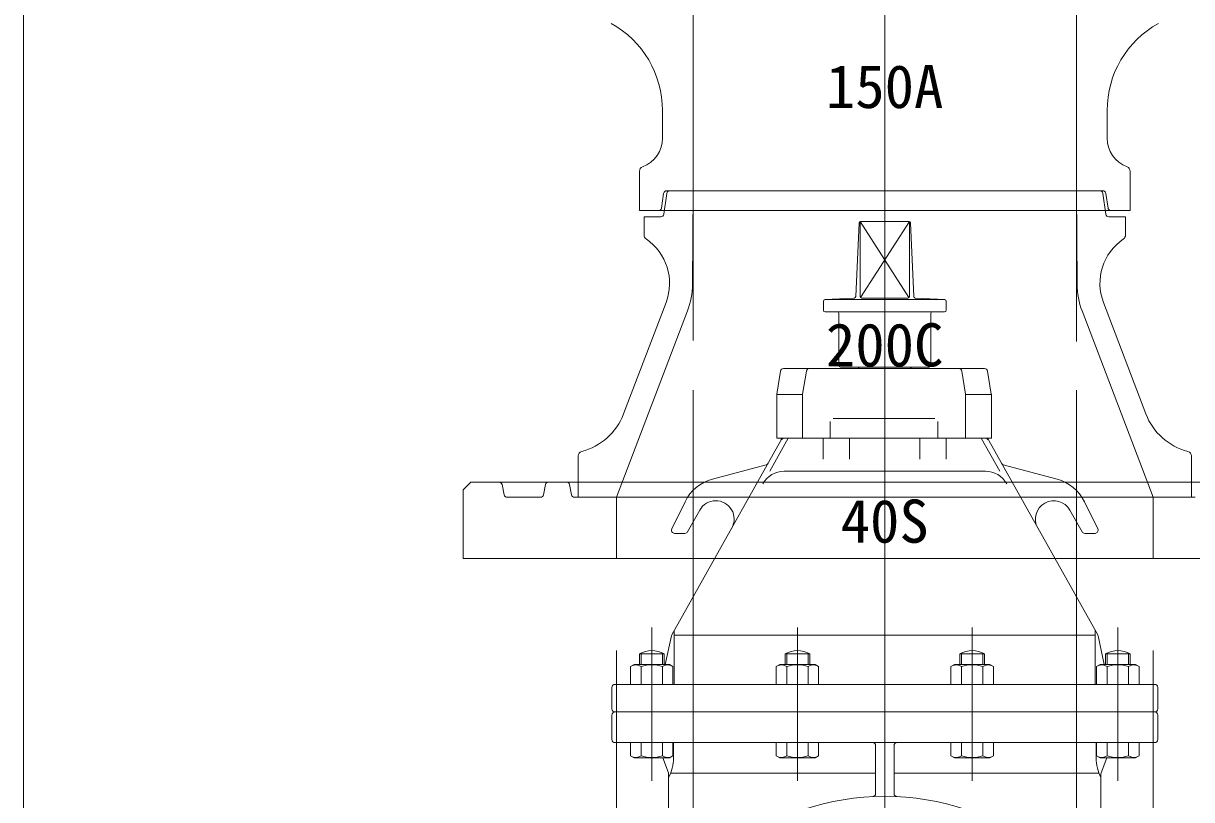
# Model space of a CAD drawing. Units: millimetres, scale not verified. Extents: x -6861 to 6861, y -3554 to 3095.
# Drawn here: x 1261 to 2023, y 2024 to 2530 of the extents above; entities that cross this region are included whole.
import ezdxf
from ezdxf.enums import TextEntityAlignment as Align

# ---------------------------------------------------------------- set-up
doc = ezdxf.new("R2010")
doc.units = ezdxf.units.MM
doc.header["$LTSCALE"] = 20
for name, color, linetype, lineweight in [('0-4_TEMP', 3, 'Continuous', 18), ('0-5_細線', 7, 'Continuous', 18), ('0-6_仕切弁', 7, 'Continuous', 18), ('0-7_寸法', 1, 'Continuous', 18), ('0-A_枠線', 6, 'Continuous', 18)]:
    doc.layers.add(name, color=color, linetype=linetype, lineweight=lineweight)
doc.layers.add('0-8_注釈', color=1, linetype='Continuous')
doc.styles.add('ＭＳ ゴシック', font='')
doc.styles.get('ＭＳ ゴシック').set_extended_font_data('MS Gothic')

msp = doc.modelspace()

# ---------------------------------------------------------------- linework, layer by layer
at = {"layer": '0-4_TEMP'}
for p, q in [((1822.8, 2620.78), (1822.8, 2457.78)), ((1822.8, 2548.51), (1822.8, 1575.37)), ((1822.8, 2470.78), (1822.8, 2270.78)), ((1822.8, 1670.78), (1822.8, 2425.78)), ((1697.8, 2420.78), (1697.8, 2323.13)), ((1947.8, 2420.78), (1947.8, 2322.47)), ((1670.8, 2035.78), (1670.8, 2135.78)), ((1765.8, 2035.78), (1765.8, 2135.78)), ((1879.8, 2035.78), (1879.8, 2135.78)), ((1974.8, 2035.78), (1974.8, 2135.78))]:
    msp.add_line(p, q, dxfattribs=at)
at = {"layer": '0-5_細線'}
for p, q in [((1697.8, 2570.78), (1697.8, 2420.78)), ((1947.8, 2570.78), (1947.8, 2420.78)), ((1677.8, 2473.11), (1677.8, 2455.14)), ((1967.8, 2473.11), (1967.8, 2455.14)), ((1662.8, 2433.58), (1662.8, 2420.78)), ((1982.8, 2433.58), (1982.8, 2420.78)), ((1662.8, 2420.78), (1662.8, 2407.78)), ((1678.55, 2419.05), (1677.21, 2409.5)), ((1680.55, 2419.05), (1678.65, 2405.5)), ((1680.54, 2420.78), (1822.8, 2420.78)), ((1682.54, 2420.78), (1963.06, 2420.78)), ((1697.8, 2420.78), (1697.36, 2359.79)), ((1965.06, 2420.78), (1822.8, 2420.78)), ((1947.8, 2420.78), (1948.23, 2359.79)), ((1965.04, 2419.05), (1966.94, 2405.5)), ((1967.04, 2419.05), (1968.38, 2409.5)), ((1982.8, 2420.78), (1982.8, 2407.78)), ((1662.8, 2407.78), (1982.8, 2407.78)), ((1665.8, 2403.78), (1676.67, 2403.78)), ((1665.8, 2403.78), (1665.8, 2391.78)), ((1979.8, 2403.78), (1968.92, 2403.78)), ((1979.8, 2403.78), (1979.8, 2391.78)), ((1680.15, 2347.89), (1652.46, 2275.19)), ((1965.45, 2347.89), (1993.13, 2275.19)), ((1694.09, 2342.35), (1647.8, 2220.78)), ((1951.5, 2342.35), (1997.8, 2220.78)), ((1622.8, 2247.78), (1622.8, 2220.78)), ((2022.8, 2247.78), (2022.8, 2220.78)), ((1615.16, 2230.78), (1552.8, 2230.78)), ((1573.12, 2229.17), (1574.48, 2222.38)), ((1600.12, 2222.38), (1601.48, 2229.17)), ((1615.16, 2230.78), (1603.44, 2230.78)), ((1615.16, 2230.78), (2030.44, 2230.78)), ((1617.12, 2229.17), (1618.48, 2222.38)), ((1576.44, 2220.78), (1598.16, 2220.78)), ((1822.8, 2220.78), (1620.44, 2220.78)), ((1622.8, 2220.78), (2022.8, 2220.78)), ((1647.8, 2180.78), (1647.8, 2220.78)), ((1822.8, 2220.78), (2025.16, 2220.78)), ((1997.8, 2180.78), (1997.8, 2220.78)), ((1547.8, 2180.78), (2097.8, 2180.78))]:
    msp.add_line(p, q, dxfattribs=at)
msp.add_lwpolyline([(1552.8, 2230.78), (1547.8, 2225.78), (1547.8, 2180.78)], dxfattribs=at)
for centre, radius, start, end in [((1612.8, 2473.11), 65, 0, 60.968), ((2032.8, 2473.11), 65, 119.032, 180), ((1657.8, 2455.14), 20, 290.354, 0), ((1987.8, 2455.14), 20, 180, 249.646), ((1665.8, 2433.58), 3, 110.354, 180), ((1979.8, 2433.58), 3, 0, 69.646), ((1680.54, 2418.78), 2, 90, 172.001), ((1682.54, 2418.78), 2, 90, 172), ((1963.06, 2418.78), 2, 8, 90), ((1965.06, 2418.78), 2, 7.999, 90), ((1675.23, 2409.78), 2, 270, 352.001), ((1970.36, 2409.78), 2, 187.999, 270), ((1676.67, 2405.78), 2, 270, 352.001), ((1968.92, 2405.78), 2, 187.999, 270), ((1668.8, 2391.78), 3, 180, 235.802), ((1647.44, 2360.35), 35, 339.155, 55.802), ((1998.15, 2360.35), 35, 124.198, 200.845), ((1976.8, 2391.78), 3, 304.198, 0), ((1647.36, 2360.15), 50, 339.155, 359.591), ((1998.23, 2360.15), 50, 180.409, 200.845), ((1615.08, 2289.42), 40, 284.429, 339.155), ((2030.51, 2289.42), 40, 200.845, 255.571), ((1625.8, 2247.78), 3, 104.429, 180), ((2019.8, 2247.78), 3, 0, 75.571), ((1571.16, 2228.78), 2, 11.309, 90), ((1603.44, 2228.78), 2, 90, 168.691), ((1615.16, 2228.78), 2, 11.309, 90), ((1576.44, 2222.78), 2, 191.309, 270), ((1598.16, 2222.78), 2, 270, 348.691), ((1620.44, 2222.78), 2, 191.309, 270)]:
    msp.add_arc(centre, radius, start, end, dxfattribs=at)
at = {"layer": '0-6_仕切弁'}
for p, q in [((1806.8, 2400.75), (1838.57, 2351.14)), ((1806.8, 2351.78), (1806.8, 2400.75)), ((1807, 2400.78), (1838.59, 2400.78)), ((1838.8, 2400.75), (1807.03, 2351.14)), ((1838.8, 2351.78), (1838.8, 2400.75)), ((1803.84, 2351.68), (1806, 2399.82)), ((1839.59, 2399.82), (1841.76, 2351.68)), ((1782.8, 2342.78), (1782.8, 2348.78)), ((1802.89, 2350.73), (1783.75, 2349.78)), ((1783.8, 2349.78), (1861.8, 2349.78)), ((1837.8, 2350.78), (1807.8, 2350.78)), ((1842.71, 2350.73), (1861.85, 2349.78)), ((1862.8, 2348.78), (1862.8, 2342.78)), ((1783.8, 2341.78), (1861.8, 2341.78)), ((1792.8, 2340.78), (1792.8, 2306.78)), ((1852.8, 2340.78), (1852.8, 2306.78)), ((1752.32, 2288.11), (1754.82, 2303.11)), ((1756.8, 2304.78), (1887.8, 2304.78)), ((1771.63, 2303.11), (1769.13, 2288.11)), ((1793.8, 2305.78), (1851.8, 2305.78)), ((1805.47, 2304.78), (1806.05, 2305.78)), ((1839.55, 2305.78), (1840.12, 2304.78)), ((1872.96, 2303.11), (1875.46, 2288.11)), ((1889.77, 2303.11), (1892.27, 2288.11)), ((1769.1, 2287.94), (1752.3, 2287.94)), ((1752.3, 2259.28), (1752.3, 2287.78)), ((1769.1, 2287.78), (1769.1, 2259.28)), ((1875.49, 2287.94), (1892.29, 2287.94)), ((1875.49, 2287.78), (1875.49, 2259.28)), ((1892.3, 2287.78), (1892.3, 2259.28)), ((1789.14, 2272.28), (1855.45, 2272.28)), ((1787.14, 2270.28), (1787.14, 2259.28)), ((1857.45, 2270.28), (1857.45, 2259.28)), ((1755.04, 2257.82), (1683.94, 2131.04)), ((1759.87, 2259.28), (1747.81, 2237.78)), ((1752.3, 2259.28), (1892.3, 2259.28)), ((1755.3, 2258.8), (1755.3, 2259.28)), ((1782.7, 2259.28), (1782.7, 2245.78)), ((1799.88, 2259.28), (1799.88, 2245.78)), ((1845.71, 2259.28), (1845.71, 2245.78)), ((1862.9, 2259.28), (1862.9, 2245.78)), ((1885.73, 2259.28), (1897.78, 2237.78)), ((1890.3, 2258.8), (1890.3, 2259.28)), ((1890.55, 2257.82), (1961.65, 2131.04)), ((1745.51, 2242.06), (1710.43, 2232.66)), ((1900.08, 2242.06), (1935.16, 2232.66)), ((1888.41, 2237.78), (1757.18, 2237.78)), ((1683.87, 2200.15), (1692.51, 2217.88)), ((1961.73, 2200.15), (1953.08, 2217.88)), ((1694.15, 2198.3), (1702.08, 2212.45)), ((1951.45, 2198.3), (1943.51, 2212.45)), ((1685.67, 2197.28), (1692.4, 2197.28)), ((1959.93, 2197.28), (1953.19, 2197.28)), ((1685.51, 2098.78), (1685.51, 2133.83)), ((1960.08, 2098.78), (1960.08, 2133.83)), ((1679.64, 2111.78), (1683.73, 2130.49)), ((1960.08, 2130.78), (1685.51, 2130.78)), ((1965.95, 2111.78), (1961.86, 2130.49)), ((1662.8, 2118.78), (1678.8, 2118.78)), ((1662.8, 2118.78), (1662.8, 2111.78)), ((1663.88, 2119.3), (1663.88, 2111.78)), ((1677.72, 2119.3), (1677.72, 2111.78)), ((1678.8, 2118.78), (1678.8, 2111.78)), ((1757.8, 2118.78), (1773.8, 2118.78)), ((1757.8, 2118.78), (1757.8, 2111.78)), ((1758.88, 2119.3), (1758.88, 2111.78)), ((1772.72, 2119.3), (1772.72, 2111.78)), ((1773.8, 2118.78), (1773.8, 2111.78)), ((1871.8, 2118.78), (1887.8, 2118.78)), ((1871.8, 2118.78), (1871.8, 2111.78)), ((1872.88, 2119.3), (1872.88, 2111.78)), ((1886.72, 2119.3), (1886.72, 2111.78)), ((1887.8, 2118.78), (1887.8, 2111.78)), ((1966.8, 2118.78), (1982.8, 2118.78)), ((1966.8, 2118.78), (1966.8, 2111.78)), ((1967.88, 2119.3), (1967.88, 2111.78)), ((1981.72, 2119.3), (1981.72, 2111.78)), ((1982.8, 2118.78), (1982.8, 2111.78)), ((1659.3, 2111.78), (1656.94, 2110.42)), ((1659.3, 2111.78), (1682.3, 2111.78)), ((1682.3, 2111.78), (1684.65, 2110.42)), ((1754.3, 2111.78), (1751.94, 2110.42)), ((1754.3, 2111.78), (1777.3, 2111.78)), ((1777.3, 2111.78), (1779.65, 2110.42)), ((1868.3, 2111.78), (1865.94, 2110.42)), ((1868.3, 2111.78), (1891.3, 2111.78)), ((1891.3, 2111.78), (1893.65, 2110.42)), ((1963.3, 2111.78), (1960.94, 2110.42)), ((1963.3, 2111.78), (1986.3, 2111.78)), ((1986.3, 2111.78), (1988.65, 2110.42)), ((1656.94, 2110.42), (1656.94, 2098.78)), ((1663.87, 2110.42), (1663.87, 2098.78)), ((1677.72, 2110.42), (1677.72, 2098.78)), ((1684.65, 2110.42), (1684.65, 2098.78)), ((1751.94, 2110.42), (1751.94, 2098.78)), ((1758.87, 2110.42), (1758.87, 2098.78)), ((1772.72, 2110.42), (1772.72, 2098.78)), ((1779.65, 2110.42), (1779.65, 2098.78)), ((1865.94, 2110.42), (1865.94, 2098.78)), ((1872.87, 2110.42), (1872.87, 2098.78)), ((1886.72, 2110.42), (1886.72, 2098.78)), ((1893.65, 2110.42), (1893.65, 2098.78)), ((1960.94, 2110.42), (1960.94, 2098.78)), ((1967.87, 2110.42), (1967.87, 2098.78)), ((1981.72, 2110.42), (1981.72, 2098.78)), ((1988.65, 2110.42), (1988.65, 2098.78)), ((1644.8, 2096.78), (1644.8, 2082.78)), ((1998.8, 2098.78), (1646.8, 2098.78)), ((2000.8, 2096.78), (2000.8, 2082.78)), ((1998.8, 2080.78), (1646.8, 2080.78)), ((1644.8, 2062.78), (1644.8, 2078.78)), ((2000.8, 2062.78), (2000.8, 2078.78)), ((1998.8, 2060.78), (1646.8, 2060.78)), ((1656.94, 2052.14), (1656.94, 2060.78)), ((1663.87, 2052.14), (1663.87, 2060.78)), ((1677.72, 2052.14), (1677.72, 2060.78)), ((1684.65, 2052.14), (1684.65, 2060.78)), ((1684.92, 2050.78), (1684.92, 2060.78)), ((1751.94, 2052.14), (1751.94, 2060.78)), ((1758.87, 2052.14), (1758.87, 2060.78)), ((1772.72, 2052.14), (1772.72, 2060.78)), ((1779.65, 2052.14), (1779.65, 2060.78)), ((1816.8, 2027.58), (1816.8, 2058.78)), ((1828.8, 2027.58), (1828.8, 2058.78)), ((1865.94, 2052.14), (1865.94, 2060.78)), ((1872.87, 2052.14), (1872.87, 2060.78)), ((1886.72, 2052.14), (1886.72, 2060.78)), ((1893.65, 2052.14), (1893.65, 2060.78)), ((1960.68, 2050.78), (1960.68, 2060.78)), ((1960.94, 2052.14), (1960.94, 2060.78)), ((1967.87, 2052.14), (1967.87, 2060.78)), ((1981.72, 2052.14), (1981.72, 2060.78)), ((1988.65, 2052.14), (1988.65, 2060.78)), ((1659.3, 2050.78), (1656.94, 2052.14)), ((1659.3, 2050.78), (1682.3, 2050.78)), ((1678.05, 2050.78), (1681.67, 2041.12)), ((1682.3, 2050.78), (1684.65, 2052.14)), ((1754.3, 2050.78), (1751.94, 2052.14)), ((1754.3, 2050.78), (1777.3, 2050.78)), ((1777.3, 2050.78), (1779.65, 2052.14)), ((1868.3, 2050.78), (1865.94, 2052.14)), ((1868.3, 2050.78), (1891.3, 2050.78)), ((1891.3, 2050.78), (1893.65, 2052.14)), ((1963.3, 2050.78), (1960.94, 2052.14)), ((1963.3, 2050.78), (1986.3, 2050.78)), ((1967.55, 2050.78), (1963.92, 2041.12)), ((1986.3, 2050.78), (1988.65, 2052.14)), ((1681.8, 2040.41), (1681.8, 1946.47)), ((1816.8, 2040.78), (1683.05, 2040.78)), ((1828.8, 2040.78), (1962.55, 2040.78)), ((1963.8, 2040.41), (1963.8, 1946.47))]:
    msp.add_line(p, q, dxfattribs=at)
for centre, radius, start, end in [((1807, 2399.78), 1, 90, 177.423), ((1838.59, 2399.78), 1, 2.577, 90), ((1783.8, 2348.78), 1, 90, 180), ((1802.84, 2351.73), 1, 272.859, 357.423), ((1807.8, 2351.78), 1, 180, 270), ((1837.8, 2351.78), 1, 270, 0), ((1842.75, 2351.73), 1, 182.577, 267.141), ((1861.8, 2348.78), 1, 0, 90), ((1783.8, 2342.78), 1, 180, 270), ((1791.8, 2340.78), 1, 0, 90), ((1853.8, 2340.78), 1, 90, 180), ((1861.8, 2342.78), 1, 270, 0), ((1756.8, 2302.78), 2, 90, 170.538), ((1773.6, 2302.78), 2, 90, 170.538), ((1793.8, 2306.78), 1, 180, 270), ((1851.8, 2306.78), 1, 270, 0), ((1870.99, 2302.78), 2, 9.462, 90), ((1887.8, 2302.78), 2, 9.462, 90), ((1754.3, 2287.78), 2, 170.538, 180), ((1771.1, 2287.78), 2, 170.538, 180), ((1873.49, 2287.78), 2, 0, 9.462), ((1890.3, 2287.78), 2, 0, 9.462), ((1753.3, 2258.8), 2, 330.717, 0), ((1721.43, 2300.17), 53.87, 308.956, 310.618), ((1924.17, 2300.17), 53.87, 229.382, 231.044), ((1892.3, 2258.8), 2, 180, 209.283), ((1744.99, 2243.99), 2, 285, 330.717), ((1900.6, 2243.99), 2, 209.283, 255), ((1757.18, 2221.78), 16, 90, 150.717), ((1888.41, 2221.78), 16, 29.283, 90), ((1717.68, 2205.61), 28, 105, 154.008), ((1927.91, 2205.61), 28, 25.992, 75), ((1712.55, 2206.58), 12, 330.717, 150.717), ((1933.05, 2206.58), 12, 29.283, 209.283), ((1685.67, 2199.28), 2, 154.008, 270), ((1692.4, 2199.28), 2, 270, 330.717), ((1953.19, 2199.28), 2, 209.283, 270), ((1959.93, 2199.28), 2, 270, 25.992), ((1685.69, 2130.06), 2, 150.717, 167.661), ((1959.91, 2130.06), 2, 12.339, 29.283), ((1670.8, 2103.78), 17, 61.928, 118.072), ((1765.8, 2103.78), 17, 61.928, 118.072), ((1879.8, 2103.78), 17, 61.928, 118.072), ((1974.8, 2103.78), 17, 61.928, 118.072), ((1660.4, 2105.35), 6.13, 55.616, 115.616), ((1670.8, 2088.56), 22.93, 72.412, 107.588), ((1681.19, 2105.35), 6.13, 64.384, 124.384), ((1755.4, 2105.35), 6.13, 55.616, 115.616), ((1765.8, 2088.56), 22.93, 72.412, 107.588), ((1776.19, 2105.35), 6.13, 64.384, 124.384), ((1869.4, 2105.35), 6.13, 55.616, 115.616), ((1879.8, 2088.56), 22.93, 72.412, 107.588), ((1890.19, 2105.35), 6.13, 64.384, 124.384), ((1964.4, 2105.35), 6.13, 55.616, 115.616), ((1974.8, 2088.56), 22.93, 72.412, 107.588), ((1985.19, 2105.35), 6.13, 64.384, 124.384), ((1646.8, 2096.78), 2, 90, 180), ((1998.8, 2096.78), 2, 0, 90), ((1646.8, 2082.78), 2, 180, 270), ((1646.8, 2078.78), 2, 90, 180), ((1998.8, 2082.78), 2, 270, 0), ((1998.8, 2078.78), 2, 0, 90), ((1646.8, 2062.78), 2, 180, 270), ((1814.8, 2058.78), 2, 0, 90), ((1830.8, 2058.78), 2, 90, 180), ((1998.8, 2062.78), 2, 270, 0), ((1660.4, 2057.2), 6.13, 244.384, 304.384), ((1670.8, 2073.99), 22.93, 252.412, 287.588), ((1681.19, 2057.2), 6.13, 235.616, 295.616), ((1657.23, 2050.78), 27.69, 332.538, 0), ((1755.4, 2057.2), 6.13, 244.384, 304.384), ((1765.8, 2073.99), 22.93, 252.412, 287.588), ((1776.19, 2057.2), 6.13, 235.616, 295.616), ((1869.4, 2057.2), 6.13, 244.384, 304.384), ((1879.8, 2073.99), 22.93, 252.412, 287.588), ((1890.19, 2057.2), 6.13, 235.616, 295.616), ((1988.36, 2050.78), 27.69, 180, 207.462), ((1964.4, 2057.2), 6.13, 244.384, 304.384), ((1974.8, 2073.99), 22.93, 252.412, 287.588), ((1985.19, 2057.2), 6.13, 235.616, 295.616), ((1679.8, 2040.41), 2, 0, 20.556), ((1965.8, 2040.41), 2, 159.444, 180), ((1814.8, 2027.58), 2, 272.746, 0), ((1830.8, 2027.58), 2, 180, 267.254), ((1822.8, 1860.78), 165, 302.152, 237.848)]:
    msp.add_arc(centre, radius, start, end, dxfattribs=at)
at = {"layer": '0-7_寸法'}
for p, q in [((1697.8, 2290.78), (1697.8, 1613.82)), ((1947.8, 2290.78), (1947.8, 1613.82)), ((1647.8, 2120.78), (1647.8, 1538.22)), ((1997.8, 2120.78), (1997.8, 1538.22))]:
    msp.add_line(p, q, dxfattribs=at)
at = {"layer": '0-A_枠線'}
msp.add_line((1260.93, 3094.96), (1260.93, -705.04), dxfattribs=at)

# ---------------------------------------------------------------- texts
at = {"layer": '0-8_注釈', "style": 'ＭＳ ゴシック'}
for s, p in [('150A', (1784.4, 2466.24)), ('200C', (1784.4, 2297.74)), ('40S', (1794, 2182.74))]:
    msp.add_text(s, height=28.15, dxfattribs=at).set_placement(p, align=Align.BOTTOM_LEFT)

doc.saveas('drawing.dxf')
